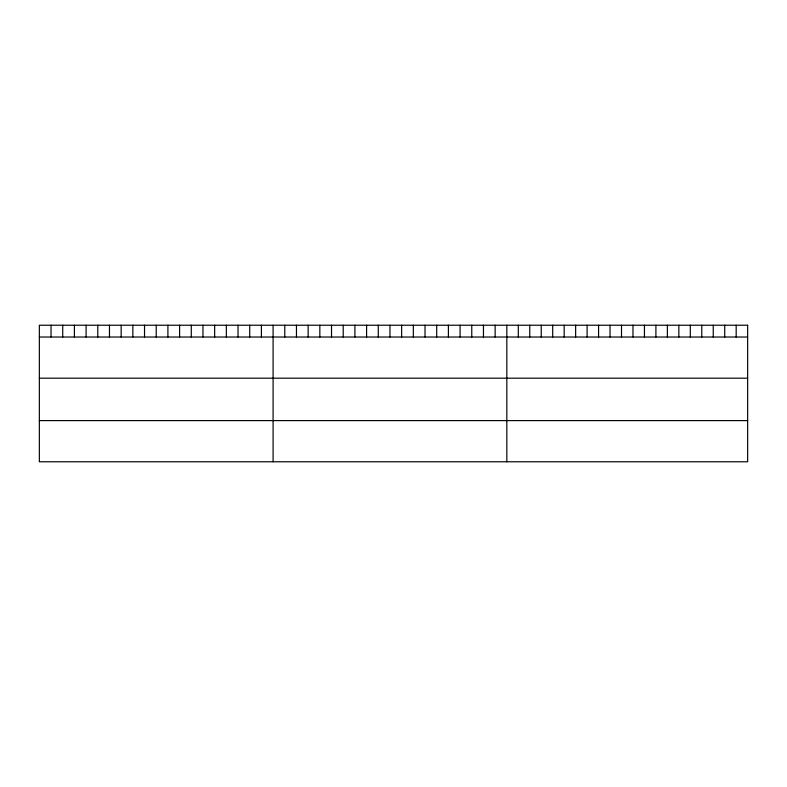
<?xml version="1.0" encoding="UTF-8"?>
<svg xmlns="http://www.w3.org/2000/svg" width="787" height="787" viewBox="0 0 787 787"><rect width="100%" height="100%" fill="white"/><g stroke="black" fill="none" stroke-linecap="round" stroke-linejoin="round"><path stroke-width="1.18" d="M39.35 337.023L747.65 337.023M39.35 378.193L747.65 378.193M39.35 420.602L747.65 420.602M736.179 325.228L736.179 337.023M724.719 325.228L724.719 337.023M713.248 325.228L713.248 337.023M701.778 325.228L701.778 337.023M690.307 325.228L690.307 337.023M678.847 325.228L678.847 337.023M667.376 325.228L667.376 337.023M655.905 325.228L655.905 337.023M644.445 325.228L644.445 337.023M632.974 325.228L632.974 337.023M621.504 325.228L621.504 337.023M610.033 325.228L610.033 337.023M598.573 325.228L598.573 337.023M587.102 325.228L587.102 337.023M575.631 325.228L575.631 337.023M564.171 325.228L564.171 337.023M552.7 325.228L552.7 337.023M541.23 325.228L541.23 337.023M529.759 325.228L529.759 337.023M518.299 325.228L518.299 337.023M506.828 325.228L506.828 461.772M495.141 325.228L495.141 337.023M483.454 325.228L483.454 337.023M471.767 325.228L471.767 337.023M460.08 325.228L460.08 337.023M448.393 325.228L448.393 337.023M436.706 325.228L436.706 337.023M425.019 325.228L425.019 337.023M413.332 325.228L413.332 337.023M401.645 325.228L401.645 337.023M389.958 325.228L389.958 337.023M378.272 325.228L378.272 337.023M366.585 325.228L366.585 337.023M354.898 325.228L354.898 337.023M343.211 325.228L343.211 337.023M331.524 325.228L331.524 337.023M319.837 325.228L319.837 337.023M308.15 325.228L308.15 337.023M296.463 325.228L296.463 337.023M284.776 325.228L284.776 337.023M273.089 325.228L273.089 461.772M261.402 325.228L261.402 337.023M249.715 325.228L249.715 337.023M238.028 325.228L238.028 337.023M226.341 325.228L226.341 337.023M214.654 325.228L214.654 337.023M202.967 325.228L202.967 337.023M191.28 325.228L191.28 337.023M179.593 325.228L179.593 337.023M167.906 325.228L167.906 337.023M156.22 325.228L156.22 337.023M144.533 325.228L144.533 337.023M132.846 325.228L132.846 337.023M121.159 325.228L121.159 337.023M109.472 325.228L109.472 337.023M97.785 325.228L97.785 337.023M86.098 325.228L86.098 337.023M74.411 325.228L74.411 337.023M62.724 325.228L62.724 337.023M51.037 325.228L51.037 337.023M747.65 325.228L39.35 325.228L39.35 461.772L747.65 461.772L747.65 325.228"/></g></svg>
